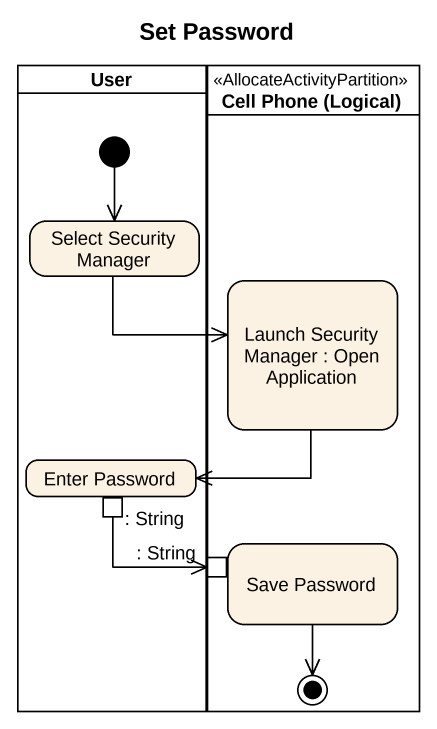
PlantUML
@startuml
title Set Password
hide empty description
state User <<partition>> {
  state "Select Security Manager" as Select_Security_Manager
  state "Enter Password" as Enter_Password {
    state ": String" as String <<outputPin>>
  }
  [*] --> Select_Security_Manager
}
state "Cell Phone (Logical)" as Cell_Phone_Logical <<AllocateActivityPartition>> {
  state "Launch Security Manager : Open Application" as Launch_Security_Manager
  state "Save Password" as Save_Password {
    state ": String" as String_2 <<inputPin>>
  }
  Save_Password --> [*]
}
Select_Security_Manager -right-> Launch_Security_Manager
Launch_Security_Manager --> Enter_Password
String -right-> String_2
@enduml
